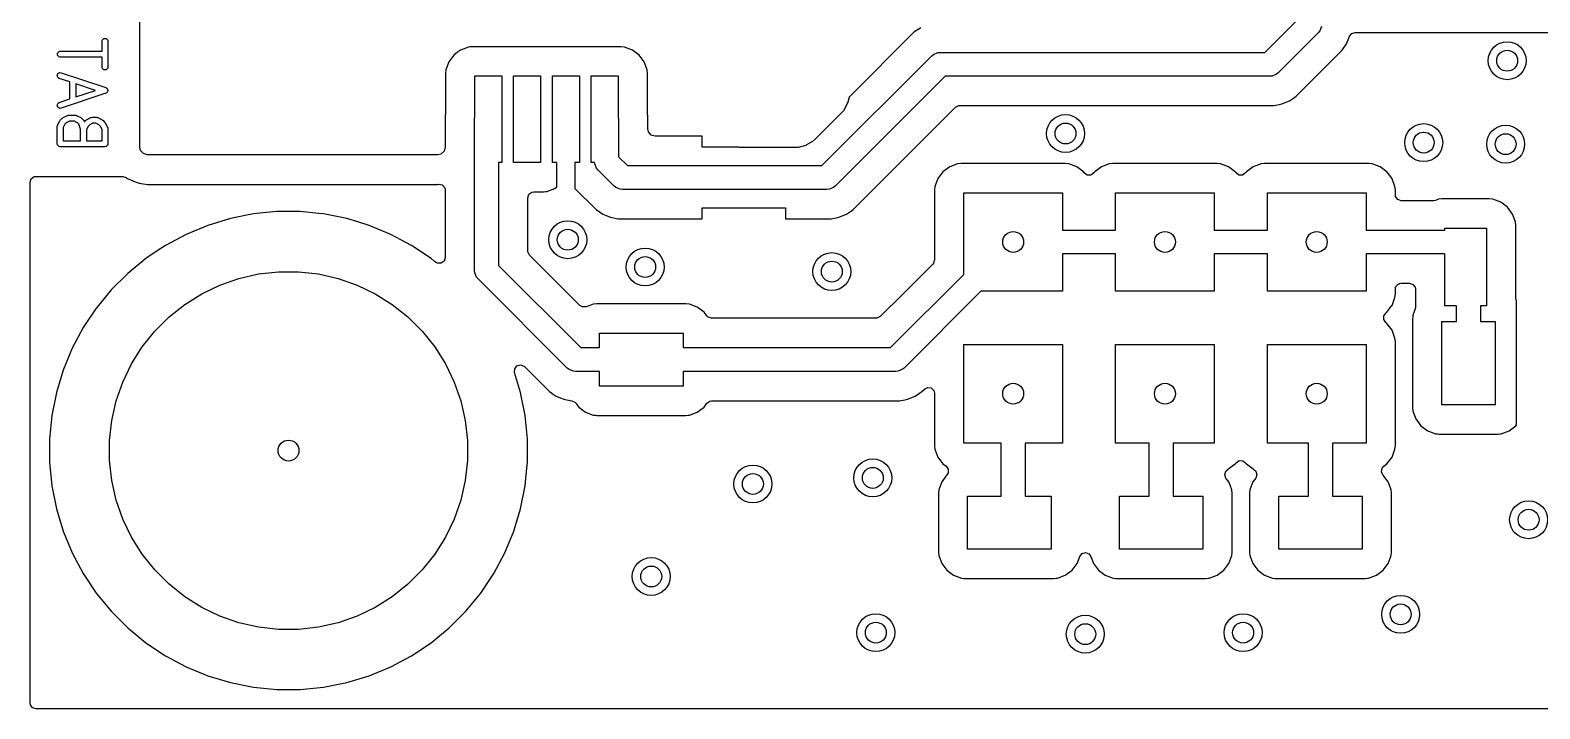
# Model space of a CAD drawing. Extents: x 0.03 to 1.57, y 0.03 to 1.57.
# Drawn here: x 0.03 to 1.025, y 0.03 to 0.477 of the extents above; entities that cross this region are included whole.
import ezdxf

# ---------------------------------------------------------------- set-up
doc = ezdxf.new("R2010")
doc.units = 0
doc.header["$MEASUREMENT"] = 0
doc.layers.add('BLACK', color=7, linetype='CONTINUOUS')

msp = doc.modelspace()

# ---------------------------------------------------------------- linework, layer by layer
at = {"layer": 'BLACK', "linetype": 'CONTINUOUS'}
for p, q in [((0.1021, 0.39996), (0.1021, 0.72463)), ((0.61654, 0.47872), (0.61209, 0.47575)), ((0.84337, 0.46251), (0.86513, 0.48426)), ((0.88072, 0.47946), (0.87955, 0.47663)), ((0.0771, 0.46974), (0.07725, 0.4705)), ((0.0771, 0.46328), (0.0771, 0.46974)), ((0.07725, 0.4705), (0.07832, 0.47156)), ((0.07832, 0.47156), (0.07983, 0.47156)), ((0.07983, 0.47156), (0.08089, 0.4705)), ((0.08089, 0.4705), (0.08104, 0.46974)), ((0.08104, 0.46974), (0.08104, 0.45287)), ((0.61209, 0.47575), (0.56941, 0.43307)), ((0.87857, 0.47543), (0.8522, 0.44906)), ((0.87955, 0.47663), (0.87857, 0.47543)), ((0.89468, 0.46452), (0.89709, 0.46812)), ((0.89709, 0.46812), (0.89868, 0.47196)), ((0.89868, 0.47196), (0.89914, 0.47307)), ((0.89914, 0.47307), (0.89915, 0.47309)), ((0.89914, 0.47307), (0.89914, 0.47307)), ((0.89915, 0.47309), (0.90071, 0.47492)), ((0.90071, 0.47492), (0.90275, 0.47549)), ((0.90275, 0.47549), (1.04264, 0.47549)), ((0.04773, 0.46206), (0.04879, 0.46313)), ((0.04773, 0.46055), (0.04773, 0.46206)), ((0.04879, 0.45949), (0.04773, 0.46055)), ((0.04879, 0.46313), (0.04954, 0.46328)), ((0.04954, 0.45934), (0.04879, 0.45949)), ((0.04954, 0.46328), (0.0771, 0.46328)), ((0.0771, 0.45934), (0.04954, 0.45934)), ((0.0771, 0.45287), (0.0771, 0.45934)), ((0.30896, 0.46072), (0.30563, 0.45628)), ((0.31141, 0.46256), (0.30896, 0.46072)), ((0.31341, 0.46405), (0.31141, 0.46256)), ((0.31861, 0.46599), (0.31341, 0.46405)), ((0.31957, 0.4661), (0.31861, 0.46599)), ((0.31861, 0.46599), (0.31861, 0.46599)), ((0.31861, 0.46599), (0.31861, 0.46599)), ((0.32091, 0.46624), (0.31957, 0.4661)), ((0.34232, 0.46624), (0.32091, 0.46624)), ((0.34388, 0.46607), (0.34232, 0.46624)), ((0.34494, 0.46607), (0.34388, 0.46607)), ((0.3465, 0.46624), (0.34494, 0.46607)), ((0.36791, 0.46624), (0.3465, 0.46624)), ((0.3465, 0.46624), (0.3465, 0.46624)), ((0.3465, 0.46624), (0.3465, 0.46624)), ((0.3465, 0.46624), (0.3465, 0.46624)), ((0.36947, 0.46607), (0.36791, 0.46624)), ((0.37053, 0.46607), (0.36947, 0.46607)), ((0.37209, 0.46624), (0.37053, 0.46607)), ((0.3935, 0.46624), (0.37209, 0.46624)), ((0.37209, 0.46624), (0.37209, 0.46624)), ((0.37209, 0.46624), (0.37209, 0.46624)), ((0.37209, 0.46624), (0.37209, 0.46624)), ((0.39506, 0.46607), (0.3935, 0.46624)), ((0.39612, 0.46607), (0.39506, 0.46607)), ((0.39768, 0.46624), (0.39612, 0.46607)), ((0.41909, 0.46624), (0.39768, 0.46624)), ((0.39768, 0.46624), (0.39768, 0.46624)), ((0.39768, 0.46624), (0.39768, 0.46624)), ((0.39768, 0.46624), (0.39768, 0.46624)), ((0.42139, 0.46599), (0.41909, 0.46624)), ((0.42659, 0.46405), (0.42139, 0.46599)), ((0.43104, 0.46072), (0.42659, 0.46405)), ((0.43437, 0.45628), (0.43104, 0.46072)), ((0.55152, 0.38787), (0.62385, 0.4602)), ((0.62385, 0.4602), (0.62504, 0.46118)), ((0.62504, 0.46118), (0.62788, 0.46235)), ((0.62788, 0.46235), (0.62942, 0.46251)), ((0.62942, 0.46251), (0.84337, 0.46251)), ((0.86396, 0.43352), (0.89412, 0.46367)), ((0.89412, 0.46367), (0.89468, 0.46452)), ((0.04758, 0.44711), (0.04806, 0.44854)), ((0.04806, 0.44854), (0.04941, 0.44921)), ((0.04941, 0.44921), (0.05017, 0.44911)), ((0.05017, 0.44911), (0.07969, 0.43927)), ((0.07725, 0.45212), (0.0771, 0.45287)), ((0.07832, 0.45105), (0.07725, 0.45212)), ((0.07983, 0.45105), (0.07832, 0.45105)), ((0.08089, 0.45212), (0.07983, 0.45105)), ((0.08104, 0.45287), (0.08089, 0.45212)), ((0.30369, 0.45108), (0.30344, 0.44878)), ((0.30344, 0.44878), (0.30344, 0.42234)), ((0.30563, 0.45628), (0.30369, 0.45108)), ((0.43631, 0.45108), (0.43437, 0.45628)), ((0.43656, 0.44878), (0.43631, 0.45108)), ((0.43656, 0.42234), (0.43656, 0.44878)), ((0.43656, 0.44878), (0.43656, 0.44878)), ((0.85101, 0.44808), (0.84817, 0.44691)), ((0.8522, 0.44906), (0.85101, 0.44808)), ((0.04825, 0.44576), (0.04758, 0.44711)), ((0.04892, 0.44538), (0.04825, 0.44576)), ((0.05601, 0.44302), (0.04892, 0.44538)), ((0.05601, 0.43179), (0.05601, 0.44302)), ((0.07285, 0.4374), (0.05995, 0.4417)), ((0.05995, 0.4417), (0.05995, 0.43311)), ((0.07969, 0.43927), (0.08036, 0.43889)), ((0.08036, 0.43889), (0.08043, 0.43876)), ((0.08043, 0.43876), (0.08056, 0.43869)), ((0.08056, 0.43869), (0.08076, 0.4381)), ((0.08076, 0.4381), (0.08104, 0.43754)), ((0.32276, 0.41994), (0.32276, 0.44693)), ((0.32276, 0.44693), (0.34047, 0.44693)), ((0.34047, 0.44693), (0.34047, 0.38984)), ((0.34835, 0.38984), (0.34835, 0.44693)), ((0.34835, 0.44693), (0.36606, 0.44693)), ((0.36606, 0.44693), (0.36606, 0.38984)), ((0.37394, 0.38984), (0.37394, 0.44693)), ((0.37394, 0.44693), (0.39165, 0.44693)), ((0.39165, 0.44693), (0.39165, 0.38984)), ((0.39953, 0.38984), (0.39953, 0.44693)), ((0.39953, 0.44693), (0.41724, 0.44693)), ((0.41724, 0.44693), (0.41724, 0.41994)), ((0.63268, 0.44676), (0.56035, 0.37443)), ((0.84663, 0.44676), (0.63268, 0.44676)), ((0.84817, 0.44691), (0.84663, 0.44676)), ((0.04758, 0.4277), (0.04825, 0.42905)), ((0.04825, 0.42905), (0.04892, 0.42943)), ((0.04892, 0.42943), (0.05601, 0.43179)), ((0.07969, 0.43554), (0.05017, 0.42569)), ((0.05995, 0.43311), (0.07285, 0.4374)), ((0.08036, 0.43592), (0.07969, 0.43554)), ((0.08043, 0.43605), (0.08036, 0.43592)), ((0.08056, 0.43612), (0.08043, 0.43605)), ((0.08076, 0.43671), (0.08056, 0.43612)), ((0.08104, 0.43727), (0.08076, 0.43671)), ((0.08104, 0.43754), (0.08099, 0.4374)), ((0.08099, 0.4374), (0.08104, 0.43727)), ((0.56819, 0.4285), (0.56562, 0.42405)), ((0.56853, 0.42978), (0.56819, 0.4285)), ((0.56941, 0.43307), (0.56853, 0.42978)), ((0.84931, 0.42745), (0.85281, 0.42814)), ((0.85281, 0.42814), (0.85456, 0.42849)), ((0.85456, 0.42849), (0.85951, 0.43054)), ((0.85456, 0.42849), (0.85456, 0.42849)), ((0.85951, 0.43054), (0.86219, 0.43233)), ((0.85951, 0.43054), (0.85951, 0.43054)), ((0.86219, 0.43233), (0.86396, 0.43352)), ((0.04806, 0.42627), (0.04758, 0.4277)), ((0.04941, 0.4256), (0.04806, 0.42627)), ((0.05017, 0.42569), (0.04941, 0.4256)), ((0.04956, 0.41771), (0.05096, 0.41911)), ((0.05096, 0.41911), (0.05123, 0.41929)), ((0.05123, 0.41929), (0.05148, 0.41948)), ((0.05148, 0.41948), (0.05429, 0.42089)), ((0.05429, 0.42089), (0.05438, 0.42091)), ((0.05438, 0.42091), (0.05442, 0.42094)), ((0.05442, 0.42094), (0.05473, 0.42101)), ((0.05473, 0.42101), (0.05503, 0.42109)), ((0.05503, 0.42109), (0.05507, 0.42108)), ((0.05507, 0.42108), (0.05517, 0.42109)), ((0.05517, 0.42109), (0.05939, 0.42109)), ((0.05939, 0.42109), (0.05948, 0.42108)), ((0.05948, 0.42108), (0.05953, 0.42109)), ((0.05953, 0.42109), (0.05983, 0.42101)), ((0.05983, 0.42101), (0.06014, 0.42094)), ((0.06014, 0.42094), (0.06017, 0.42091)), ((0.06017, 0.42091), (0.06027, 0.42089)), ((0.06027, 0.42089), (0.06308, 0.41948)), ((0.06308, 0.41948), (0.06333, 0.41929)), ((0.06333, 0.41929), (0.06359, 0.41911)), ((0.06359, 0.41911), (0.065, 0.41771)), ((0.06643, 0.41771), (0.06669, 0.41788)), ((0.06669, 0.41788), (0.06694, 0.41807)), ((0.06694, 0.41807), (0.06976, 0.41948)), ((0.06976, 0.41948), (0.06985, 0.41951)), ((0.06985, 0.41951), (0.06988, 0.41954)), ((0.06988, 0.41954), (0.07019, 0.4196)), ((0.07019, 0.4196), (0.0705, 0.41968)), ((0.0705, 0.41968), (0.07054, 0.41967)), ((0.07054, 0.41967), (0.07064, 0.41969)), ((0.07064, 0.41969), (0.07345, 0.41969)), ((0.07345, 0.41969), (0.07354, 0.41967)), ((0.07354, 0.41967), (0.07359, 0.41968)), ((0.07359, 0.41968), (0.07389, 0.4196)), ((0.07389, 0.4196), (0.0742, 0.41954)), ((0.0742, 0.41954), (0.07423, 0.41951)), ((0.07423, 0.41951), (0.07433, 0.41948)), ((0.07433, 0.41948), (0.07714, 0.41807)), ((0.07714, 0.41807), (0.07739, 0.41788)), ((0.07739, 0.41788), (0.07765, 0.41771)), ((0.30335, 0.42138), (0.30329, 0.42106)), ((0.30329, 0.42106), (0.30329, 0.42106)), ((0.30329, 0.42106), (0.30329, 0.39996)), ((0.30344, 0.42234), (0.30335, 0.42138)), ((0.3226, 0.41839), (0.32275, 0.41992)), ((0.3226, 0.37554), (0.3226, 0.41839)), ((0.32275, 0.41992), (0.32276, 0.41994)), ((0.41724, 0.41994), (0.41725, 0.41992)), ((0.41725, 0.41992), (0.4174, 0.41839)), ((0.4174, 0.41839), (0.4174, 0.39373)), ((0.43665, 0.42138), (0.43656, 0.42234)), ((0.43671, 0.42106), (0.43665, 0.42138)), ((0.43671, 0.41215), (0.43671, 0.42106)), ((0.43671, 0.42106), (0.43671, 0.42106)), ((0.43671, 0.42106), (0.43671, 0.42106)), ((0.56392, 0.42211), (0.54726, 0.40545)), ((0.56562, 0.42405), (0.56392, 0.42211)), ((0.56562, 0.42405), (0.56562, 0.42405)), ((0.57212, 0.35888), (0.63954, 0.4263)), ((0.63954, 0.4263), (0.64168, 0.4274)), ((0.64168, 0.4274), (0.64229, 0.42745)), ((0.64229, 0.42745), (0.84931, 0.42745)), ((0.04758, 0.41364), (0.04766, 0.41395)), ((0.0476, 0.4136), (0.04758, 0.41364)), ((0.04758, 0.4135), (0.0476, 0.4136)), ((0.04758, 0.40225), (0.04758, 0.4135)), ((0.04766, 0.41395), (0.04773, 0.41425)), ((0.04773, 0.41425), (0.04776, 0.41429)), ((0.04776, 0.41429), (0.04778, 0.41438)), ((0.04778, 0.41438), (0.04919, 0.41719)), ((0.04919, 0.41719), (0.04938, 0.41744)), ((0.04938, 0.41744), (0.04956, 0.41771)), ((0.05257, 0.41515), (0.05151, 0.41304)), ((0.05151, 0.41304), (0.05151, 0.40422)), ((0.05352, 0.4161), (0.05257, 0.41515)), ((0.05563, 0.41716), (0.05352, 0.4161)), ((0.05892, 0.41716), (0.05563, 0.41716)), ((0.06103, 0.4161), (0.05892, 0.41716)), ((0.06188, 0.41525), (0.06103, 0.4161)), ((0.06304, 0.41178), (0.06188, 0.41525)), ((0.06304, 0.40422), (0.06304, 0.41178)), ((0.065, 0.41771), (0.06505, 0.41762)), ((0.06505, 0.41762), (0.06509, 0.4176)), ((0.06509, 0.4176), (0.06525, 0.41733)), ((0.06525, 0.41733), (0.06542, 0.41707)), ((0.06542, 0.41707), (0.06542, 0.41702)), ((0.06542, 0.41702), (0.06547, 0.41694)), ((0.06547, 0.41694), (0.06552, 0.41679)), ((0.06552, 0.41679), (0.06643, 0.41771)), ((0.06804, 0.41374), (0.06698, 0.41163)), ((0.06698, 0.41163), (0.06698, 0.40422)), ((0.06899, 0.4147), (0.06804, 0.41374)), ((0.0711, 0.41575), (0.06899, 0.4147)), ((0.07298, 0.41575), (0.0711, 0.41575)), ((0.07509, 0.4147), (0.07298, 0.41575)), ((0.07605, 0.41374), (0.07509, 0.4147)), ((0.0771, 0.41163), (0.07605, 0.41374)), ((0.0771, 0.40422), (0.0771, 0.41163)), ((0.07765, 0.41771), (0.07906, 0.4163)), ((0.07906, 0.4163), (0.07923, 0.41604)), ((0.07923, 0.41604), (0.07943, 0.41579)), ((0.07943, 0.41579), (0.08083, 0.41298)), ((0.08083, 0.41298), (0.08086, 0.41288)), ((0.08086, 0.41288), (0.08089, 0.41285)), ((0.08089, 0.41285), (0.08095, 0.41254)), ((0.08095, 0.41254), (0.08104, 0.41224)), ((0.08104, 0.41224), (0.08102, 0.41219)), ((0.08102, 0.41219), (0.08104, 0.4121)), ((0.08104, 0.4121), (0.08104, 0.40225)), ((0.43716, 0.41008), (0.43671, 0.41215)), ((0.43899, 0.40797), (0.43716, 0.41008)), ((0.44167, 0.40719), (0.43899, 0.40797)), ((0.04773, 0.4015), (0.04758, 0.40225)), ((0.04879, 0.40043), (0.04773, 0.4015)), ((0.04954, 0.40028), (0.04879, 0.40043)), ((0.07907, 0.40028), (0.04954, 0.40028)), ((0.05151, 0.40422), (0.06304, 0.40422)), ((0.06698, 0.40422), (0.0771, 0.40422)), ((0.07983, 0.40043), (0.07907, 0.40028)), ((0.08089, 0.4015), (0.07983, 0.40043)), ((0.08104, 0.40225), (0.08089, 0.4015)), ((0.10255, 0.3979), (0.1021, 0.39996)), ((0.10438, 0.39579), (0.10255, 0.3979)), ((0.30329, 0.39996), (0.3025, 0.39728)), ((0.4725, 0.40719), (0.44167, 0.40719)), ((0.4725, 0.4), (0.4725, 0.40719)), ((0.49689, 0.4), (0.4725, 0.4)), ((0.49743, 0.39985), (0.49689, 0.4)), ((0.5, 0.39969), (0.49743, 0.39985)), ((0.53334, 0.39969), (0.5, 0.39969)), ((0.53591, 0.39985), (0.53334, 0.39969)), ((0.54087, 0.40118), (0.53591, 0.39985)), ((0.53591, 0.39985), (0.53591, 0.39985)), ((0.54136, 0.40146), (0.54087, 0.40118)), ((0.54532, 0.40375), (0.54136, 0.40146)), ((0.54726, 0.40545), (0.54532, 0.40375)), ((0.54532, 0.40375), (0.54532, 0.40375)), ((0.10706, 0.395), (0.10438, 0.39579)), ((0.29833, 0.395), (0.10706, 0.395)), ((0.30039, 0.39545), (0.29833, 0.395)), ((0.3025, 0.39728), (0.30039, 0.39545)), ((0.34047, 0.38984), (0.33835, 0.38984)), ((0.33835, 0.38984), (0.33835, 0.37554)), ((0.36606, 0.38984), (0.34835, 0.38984)), ((0.37689, 0.38984), (0.37394, 0.38984)), ((0.37689, 0.37382), (0.37689, 0.38984)), ((0.39165, 0.38984), (0.3887, 0.38984)), ((0.3887, 0.38984), (0.3887, 0.37285)), ((0.40172, 0.38984), (0.39953, 0.38984)), ((0.4018, 0.38894), (0.40172, 0.38984)), ((0.40298, 0.3861), (0.4018, 0.38894)), ((0.4174, 0.39373), (0.42326, 0.38787)), ((0.64085, 0.38906), (0.63565, 0.38712)), ((0.64315, 0.38931), (0.64085, 0.38906)), ((0.64085, 0.38906), (0.64085, 0.38906)), ((0.64085, 0.38906), (0.64085, 0.38906)), ((0.71185, 0.38931), (0.64315, 0.38931)), ((0.71415, 0.38906), (0.71185, 0.38931)), ((0.71935, 0.38712), (0.71415, 0.38906)), ((0.71415, 0.38906), (0.71415, 0.38906)), ((0.74085, 0.38906), (0.73565, 0.38712)), ((0.74315, 0.38931), (0.74085, 0.38906)), ((0.74085, 0.38906), (0.74085, 0.38906)), ((0.74085, 0.38906), (0.74085, 0.38906)), ((0.81185, 0.38931), (0.74315, 0.38931)), ((0.81415, 0.38906), (0.81185, 0.38931)), ((0.81935, 0.38712), (0.81415, 0.38906)), ((0.81415, 0.38906), (0.81415, 0.38906)), ((0.84085, 0.38906), (0.83565, 0.38712)), ((0.84315, 0.38931), (0.84085, 0.38906)), ((0.84085, 0.38906), (0.84085, 0.38906)), ((0.84085, 0.38906), (0.84085, 0.38906)), ((0.91185, 0.38931), (0.84315, 0.38931)), ((0.91415, 0.38906), (0.91185, 0.38931)), ((0.91935, 0.38712), (0.91415, 0.38906)), ((0.91415, 0.38906), (0.91415, 0.38906)), ((0.02978, 0.37688), (0.03053, 0.37917)), ((0.03053, 0.37917), (0.03248, 0.38059)), ((0.03248, 0.38059), (0.03368, 0.38078)), ((0.03368, 0.38078), (0.09076, 0.38078)), ((0.09076, 0.38078), (0.09305, 0.38003)), ((0.09305, 0.38003), (0.09332, 0.37982)), ((0.09332, 0.37982), (0.09383, 0.37938)), ((0.09383, 0.37938), (0.09888, 0.37707)), ((0.40396, 0.3849), (0.40298, 0.3861)), ((0.41443, 0.37443), (0.40396, 0.3849)), ((0.42326, 0.38787), (0.46873, 0.38787)), ((0.46873, 0.38787), (0.55152, 0.38787)), ((0.62788, 0.37935), (0.62594, 0.37415)), ((0.6312, 0.3838), (0.62788, 0.37935)), ((0.63565, 0.38712), (0.6312, 0.3838)), ((0.6312, 0.3838), (0.6312, 0.3838)), ((0.63565, 0.38712), (0.63565, 0.38712)), ((0.7238, 0.3838), (0.71935, 0.38712)), ((0.71935, 0.38712), (0.71935, 0.38712)), ((0.71935, 0.38712), (0.71935, 0.38712)), ((0.72438, 0.38301), (0.7238, 0.3838)), ((0.7238, 0.3838), (0.7238, 0.3838)), ((0.72624, 0.38166), (0.72438, 0.38301)), ((0.72865, 0.38163), (0.72624, 0.38166)), ((0.73062, 0.38301), (0.72865, 0.38163)), ((0.7312, 0.3838), (0.73062, 0.38301)), ((0.73565, 0.38712), (0.7312, 0.3838)), ((0.7312, 0.3838), (0.7312, 0.3838)), ((0.7312, 0.3838), (0.7312, 0.3838)), ((0.73565, 0.38712), (0.73565, 0.38712)), ((0.8238, 0.3838), (0.81935, 0.38712)), ((0.81935, 0.38712), (0.81935, 0.38712)), ((0.81935, 0.38712), (0.81935, 0.38712)), ((0.82438, 0.38301), (0.8238, 0.3838)), ((0.8238, 0.3838), (0.8238, 0.3838)), ((0.82624, 0.38166), (0.82438, 0.38301)), ((0.82865, 0.38163), (0.82624, 0.38166)), ((0.83062, 0.38301), (0.82865, 0.38163)), ((0.8312, 0.3838), (0.83062, 0.38301)), ((0.83565, 0.38712), (0.8312, 0.3838)), ((0.8312, 0.3838), (0.8312, 0.3838)), ((0.8312, 0.3838), (0.8312, 0.3838)), ((0.83565, 0.38712), (0.83565, 0.38712)), ((0.9238, 0.3838), (0.91935, 0.38712)), ((0.91935, 0.38712), (0.91935, 0.38712)), ((0.91935, 0.38712), (0.91935, 0.38712)), ((0.92712, 0.37935), (0.9238, 0.3838)), ((0.92719, 0.37917), (0.92712, 0.37935)), ((0.92906, 0.37415), (0.92719, 0.37917)), ((0.02978, 0.03368), (0.02978, 0.37688)), ((0.09888, 0.37707), (0.10157, 0.37628)), ((0.10157, 0.37628), (0.10157, 0.37628)), ((0.10157, 0.37628), (0.10706, 0.37549)), ((0.10706, 0.37549), (0.10706, 0.37549)), ((0.10706, 0.37549), (0.29833, 0.37549)), ((0.29833, 0.37549), (0.29897, 0.37556)), ((0.29897, 0.37556), (0.30133, 0.37507)), ((0.30133, 0.37507), (0.30295, 0.37328)), ((0.30295, 0.37328), (0.30329, 0.37169)), ((0.30329, 0.37169), (0.30329, 0.32722)), ((0.3226, 0.31878), (0.3226, 0.37554)), ((0.33835, 0.37554), (0.33835, 0.32204)), ((0.35766, 0.36663), (0.3584, 0.36892)), ((0.3584, 0.36892), (0.36035, 0.37034)), ((0.36035, 0.37034), (0.36156, 0.37053)), ((0.36156, 0.37053), (0.36791, 0.37053)), ((0.36791, 0.37053), (0.36944, 0.3707)), ((0.36791, 0.37053), (0.36791, 0.37053)), ((0.36791, 0.37053), (0.36791, 0.37053)), ((0.36944, 0.3707), (0.37021, 0.37078)), ((0.37021, 0.37078), (0.37541, 0.37272)), ((0.37021, 0.37078), (0.37021, 0.37078)), ((0.37541, 0.37272), (0.37689, 0.37382)), ((0.3887, 0.37285), (0.40267, 0.35888)), ((0.41563, 0.37345), (0.41443, 0.37443)), ((0.41846, 0.37228), (0.41563, 0.37345)), ((0.42, 0.37213), (0.41846, 0.37228)), ((0.46873, 0.37213), (0.42, 0.37213)), ((0.55479, 0.37213), (0.46873, 0.37213)), ((0.55632, 0.37228), (0.55479, 0.37213)), ((0.55916, 0.37345), (0.55632, 0.37228)), ((0.56035, 0.37443), (0.55916, 0.37345)), ((0.62594, 0.37415), (0.62569, 0.37185)), ((0.62569, 0.37185), (0.62569, 0.32575)), ((0.62594, 0.37415), (0.62594, 0.37415)), ((0.645, 0.31614), (0.645, 0.37)), ((0.645, 0.37), (0.71, 0.37)), ((0.71, 0.37), (0.71, 0.34537)), ((0.745, 0.34537), (0.745, 0.37)), ((0.745, 0.37), (0.81, 0.37)), ((0.81, 0.37), (0.81, 0.34537)), ((0.845, 0.34537), (0.845, 0.37)), ((0.845, 0.37), (0.91, 0.37)), ((0.91, 0.37), (0.91, 0.34537)), ((0.92931, 0.37185), (0.92906, 0.37415)), ((0.92906, 0.37415), (0.92906, 0.37415)), ((0.92931, 0.36858), (0.92931, 0.37185)), ((0.92931, 0.37185), (0.92931, 0.37185)), ((0.9295, 0.36738), (0.92931, 0.36858)), ((0.35766, 0.33165), (0.35766, 0.36663)), ((0.40267, 0.35888), (0.40267, 0.35888)), ((0.40267, 0.35888), (0.40565, 0.3569)), ((0.4725, 0.35281), (0.4725, 0.36)), ((0.4725, 0.36), (0.5275, 0.36)), ((0.5275, 0.36), (0.5275, 0.35281)), ((0.57034, 0.3577), (0.57212, 0.35888)), ((0.93092, 0.36543), (0.9295, 0.36738)), ((0.93321, 0.36469), (0.93092, 0.36543)), ((0.95437, 0.36469), (0.93321, 0.36469)), ((0.95573, 0.36493), (0.95437, 0.36469)), ((0.95767, 0.36565), (0.95573, 0.36493)), ((0.95997, 0.3659), (0.95767, 0.36565)), ((0.95767, 0.36565), (0.95767, 0.36565)), ((0.95767, 0.36565), (0.95767, 0.36565)), ((0.99123, 0.3659), (0.95997, 0.3659)), ((0.99352, 0.36565), (0.99123, 0.3659)), ((0.99353, 0.36565), (0.99352, 0.36565)), ((0.99873, 0.36371), (0.99353, 0.36565)), ((1.00317, 0.36039), (0.99873, 0.36371)), ((0.99873, 0.36371), (0.99873, 0.36371)), ((0.99873, 0.36371), (0.99873, 0.36371)), ((1.0065, 0.35594), (1.00317, 0.36039)), ((0.14688, 0.34847), (0.13258, 0.34255)), ((0.16168, 0.35296), (0.14688, 0.34847)), ((0.14688, 0.34847), (0.14688, 0.34847)), ((0.14688, 0.34847), (0.14688, 0.34847)), ((0.17686, 0.35598), (0.16168, 0.35296)), ((0.16168, 0.35296), (0.16168, 0.35296)), ((0.18106, 0.3564), (0.17686, 0.35598)), ((0.19226, 0.3575), (0.18106, 0.3564)), ((0.20774, 0.3575), (0.19226, 0.3575)), ((0.19226, 0.3575), (0.19226, 0.3575)), ((0.22006, 0.35629), (0.20774, 0.3575)), ((0.20774, 0.3575), (0.20774, 0.3575)), ((0.22314, 0.35598), (0.22006, 0.35629)), ((0.23832, 0.35296), (0.22314, 0.35598)), ((0.24565, 0.35074), (0.23832, 0.35296)), ((0.25312, 0.34847), (0.24565, 0.35074)), ((0.26742, 0.34255), (0.25312, 0.34847)), ((0.25312, 0.34847), (0.25312, 0.34847)), ((0.25312, 0.34847), (0.25312, 0.34847)), ((0.40565, 0.3569), (0.40712, 0.35591)), ((0.40712, 0.35591), (0.40712, 0.35591)), ((0.40712, 0.35591), (0.40922, 0.35504)), ((0.40922, 0.35504), (0.41207, 0.35386)), ((0.41207, 0.35386), (0.41207, 0.35386)), ((0.41207, 0.35386), (0.41294, 0.35369)), ((0.41294, 0.35369), (0.41732, 0.35281)), ((0.41732, 0.35281), (0.41732, 0.35281)), ((0.41732, 0.35281), (0.4725, 0.35281)), ((0.5275, 0.35281), (0.55746, 0.35281)), ((0.55746, 0.35281), (0.56096, 0.35351)), ((0.56096, 0.35351), (0.56272, 0.35386)), ((0.56272, 0.35386), (0.56766, 0.35591)), ((0.56272, 0.35386), (0.56272, 0.35386)), ((0.56766, 0.35591), (0.57034, 0.3577)), ((0.56766, 0.35591), (0.56766, 0.35591)), ((1.00651, 0.35591), (1.0065, 0.35594)), ((1.00844, 0.35074), (1.00651, 0.35591)), ((1.00869, 0.34844), (1.00844, 0.35074)), ((1.00844, 0.35074), (1.00844, 0.35074)), ((1.00869, 0.30042), (1.00869, 0.34844)), ((1.00869, 0.34844), (1.00869, 0.34844)), ((0.13258, 0.34255), (0.11893, 0.33526)), ((0.13258, 0.34255), (0.13258, 0.34255)), ((0.13258, 0.34255), (0.13258, 0.34255)), ((0.27409, 0.33899), (0.26742, 0.34255)), ((0.28107, 0.33526), (0.27409, 0.33899)), ((0.71, 0.34537), (0.745, 0.34537)), ((0.81, 0.34537), (0.845, 0.34537)), ((0.91, 0.34537), (0.96182, 0.34537)), ((0.96182, 0.34537), (0.96182, 0.34659)), ((0.96182, 0.34659), (0.98938, 0.34659)), ((0.98938, 0.34659), (0.98938, 0.29541)), ((0.11354, 0.33165), (0.10606, 0.32666)), ((0.11893, 0.33526), (0.11354, 0.33165)), ((0.29394, 0.32666), (0.28107, 0.33526)), ((0.28107, 0.33526), (0.28107, 0.33526)), ((0.28107, 0.33526), (0.28107, 0.33526)), ((0.35771, 0.33104), (0.35766, 0.33165)), ((0.3588, 0.3289), (0.35771, 0.33104)), ((0.392, 0.29569), (0.3588, 0.3289)), ((0.745, 0.32963), (0.71, 0.32963)), ((0.71, 0.32963), (0.71, 0.305)), ((0.745, 0.305), (0.745, 0.32963)), ((0.845, 0.32963), (0.81, 0.32963)), ((0.81, 0.32963), (0.81, 0.305)), ((0.845, 0.305), (0.845, 0.32963)), ((0.96174, 0.32963), (0.91, 0.32963)), ((0.91, 0.32963), (0.91, 0.305)), ((0.96182, 0.32955), (0.96174, 0.32963)), ((0.96182, 0.29541), (0.96182, 0.32955)), ((0.10606, 0.32666), (0.0941, 0.31684)), ((0.29604, 0.32493), (0.29394, 0.32666)), ((0.29692, 0.32421), (0.29604, 0.32493)), ((0.29819, 0.32352), (0.29692, 0.32421)), ((0.30059, 0.32352), (0.29819, 0.32352)), ((0.30254, 0.32493), (0.30059, 0.32352)), ((0.30329, 0.32722), (0.30254, 0.32493)), ((0.32275, 0.31724), (0.3226, 0.31878)), ((0.33835, 0.32204), (0.39251, 0.26787)), ((0.62455, 0.32299), (0.60471, 0.30315)), ((0.62494, 0.32346), (0.62455, 0.32299)), ((0.62569, 0.32575), (0.62494, 0.32346)), ((0.0941, 0.31684), (0.08316, 0.3059)), ((0.14287, 0.30337), (0.1548, 0.30912)), ((0.1548, 0.30912), (0.1673, 0.31349)), ((0.1673, 0.31349), (0.18022, 0.31644)), ((0.18022, 0.31644), (0.19338, 0.31792)), ((0.19338, 0.31792), (0.20662, 0.31792)), ((0.20662, 0.31792), (0.21978, 0.31644)), ((0.21978, 0.31644), (0.2327, 0.31349)), ((0.2327, 0.31349), (0.2452, 0.30912)), ((0.2452, 0.30912), (0.25713, 0.30337)), ((0.32393, 0.3144), (0.32275, 0.31724)), ((0.3249, 0.31321), (0.32393, 0.3144)), ((0.38368, 0.25443), (0.3249, 0.31321)), ((0.59674, 0.26787), (0.645, 0.31614)), ((0.92986, 0.30812), (0.93006, 0.30871)), ((0.93006, 0.30871), (0.93055, 0.30907)), ((0.93055, 0.30907), (0.93092, 0.30957)), ((0.93092, 0.30957), (0.9315, 0.30976)), ((0.9315, 0.30976), (0.932, 0.31012)), ((0.932, 0.31012), (0.93321, 0.31031)), ((0.93321, 0.31031), (0.93861, 0.31031)), ((0.93861, 0.31031), (0.9409, 0.30957)), ((0.9409, 0.30957), (0.94232, 0.30762)), ((0.08316, 0.3059), (0.07471, 0.29561)), ((0.13165, 0.29633), (0.14287, 0.30337)), ((0.25713, 0.30337), (0.26835, 0.29633)), ((0.60471, 0.30315), (0.58988, 0.28833)), ((0.65614, 0.305), (0.60557, 0.25443)), ((0.71, 0.305), (0.65614, 0.305)), ((0.81, 0.305), (0.745, 0.305)), ((0.91, 0.305), (0.845, 0.305)), ((0.92712, 0.29565), (0.92906, 0.30085)), ((0.92906, 0.30085), (0.92931, 0.30315)), ((0.92906, 0.30085), (0.92906, 0.30085)), ((0.92906, 0.30085), (0.92906, 0.30085)), ((0.92931, 0.30642), (0.9295, 0.307)), ((0.92931, 0.30315), (0.92931, 0.30642)), ((0.9295, 0.30762), (0.92986, 0.30812)), ((0.9295, 0.307), (0.9295, 0.30762)), ((0.94232, 0.30762), (0.94251, 0.30642)), ((0.94251, 0.30642), (0.94251, 0.29425)), ((1.00869, 0.30036), (1.00869, 0.30042)), ((1.00925, 0.29871), (1.00869, 0.30036)), ((1.00925, 0.217), (1.00925, 0.29871)), ((0.07334, 0.29394), (0.06474, 0.28107)), ((0.07471, 0.29561), (0.07334, 0.29394)), ((0.1213, 0.28807), (0.13165, 0.29633)), ((0.26835, 0.29633), (0.2787, 0.28807)), ((0.39371, 0.2947), (0.392, 0.29569)), ((0.39612, 0.2948), (0.39371, 0.2947)), ((0.39852, 0.29569), (0.39612, 0.2948)), ((0.40085, 0.29656), (0.39852, 0.29569)), ((0.40315, 0.29681), (0.40085, 0.29656)), ((0.40085, 0.29656), (0.40085, 0.29656)), ((0.40085, 0.29656), (0.40085, 0.29656)), ((0.46185, 0.29681), (0.40315, 0.29681)), ((0.46415, 0.29656), (0.46185, 0.29681)), ((0.46935, 0.29462), (0.46415, 0.29656)), ((0.46415, 0.29656), (0.46415, 0.29656)), ((0.4738, 0.2913), (0.46935, 0.29462)), ((0.46935, 0.29462), (0.46935, 0.29462)), ((0.46935, 0.29462), (0.46935, 0.29462)), ((0.47516, 0.28948), (0.4738, 0.2913)), ((0.4757, 0.28875), (0.47516, 0.28948)), ((0.47653, 0.28793), (0.4757, 0.28875)), ((0.92163, 0.28635), (0.92166, 0.28876)), ((0.92166, 0.28876), (0.92301, 0.29062)), ((0.92301, 0.29062), (0.9238, 0.2912)), ((0.9238, 0.2912), (0.92709, 0.29561)), ((0.9238, 0.2912), (0.9238, 0.2912)), ((0.9238, 0.2912), (0.9238, 0.2912)), ((0.92709, 0.29561), (0.92712, 0.29565)), ((0.94094, 0.28933), (0.94079, 0.28793)), ((0.94226, 0.29289), (0.94094, 0.28933)), ((0.94094, 0.28933), (0.94094, 0.28933)), ((0.94094, 0.28933), (0.94094, 0.28933)), ((0.94251, 0.29425), (0.94226, 0.29289)), ((0.96963, 0.29541), (0.96182, 0.29541)), ((0.96963, 0.28519), (0.96963, 0.29541)), ((0.98938, 0.29541), (0.98537, 0.29541)), ((0.98537, 0.29541), (0.98537, 0.28519)), ((0.06474, 0.28107), (0.05745, 0.26742)), ((0.10367, 0.26835), (0.11193, 0.2787)), ((0.11193, 0.2787), (0.1213, 0.28807)), ((0.2787, 0.28807), (0.28807, 0.2787)), ((0.28807, 0.2787), (0.29633, 0.26835)), ((0.47882, 0.28719), (0.47653, 0.28793)), ((0.58713, 0.28719), (0.47882, 0.28719)), ((0.58773, 0.28723), (0.58713, 0.28719)), ((0.58988, 0.28833), (0.58773, 0.28723)), ((0.92301, 0.28438), (0.92163, 0.28635)), ((0.9238, 0.2838), (0.92301, 0.28438)), ((0.92712, 0.27935), (0.9238, 0.2838)), ((0.92906, 0.27415), (0.92712, 0.27935)), ((0.94079, 0.28793), (0.94069, 0.28703)), ((0.94069, 0.28703), (0.94069, 0.22834)), ((0.96, 0.23019), (0.96, 0.28519)), ((0.96, 0.28519), (0.96963, 0.28519)), ((0.98537, 0.28519), (0.995, 0.28519)), ((0.995, 0.28519), (0.995, 0.23019)), ((0.405, 0.26787), (0.405, 0.2775)), ((0.405, 0.2775), (0.46, 0.2775)), ((0.46, 0.2775), (0.46, 0.26787)), ((0.645, 0.205), (0.645, 0.27)), ((0.645, 0.27), (0.71, 0.27)), ((0.71, 0.27), (0.71, 0.205)), ((0.745, 0.205), (0.745, 0.27)), ((0.745, 0.27), (0.81, 0.27)), ((0.81, 0.27), (0.81, 0.205)), ((0.845, 0.205), (0.845, 0.27)), ((0.845, 0.27), (0.91, 0.27)), ((0.91, 0.27), (0.91, 0.205)), ((0.92931, 0.27185), (0.92906, 0.27415)), ((0.92931, 0.20315), (0.92931, 0.27185)), ((0.05745, 0.26742), (0.05153, 0.25312)), ((0.05745, 0.26742), (0.05745, 0.26742)), ((0.09663, 0.25713), (0.10367, 0.26835)), ((0.29633, 0.26835), (0.30337, 0.25713)), ((0.39251, 0.26787), (0.405, 0.26787)), ((0.46, 0.26787), (0.59674, 0.26787)), ((0.05153, 0.25312), (0.04704, 0.23832)), ((0.09088, 0.2452), (0.09663, 0.25713)), ((0.30337, 0.25713), (0.30912, 0.2452)), ((0.34898, 0.25145), (0.34903, 0.25386)), ((0.35296, 0.23832), (0.34898, 0.25145)), ((0.34903, 0.25386), (0.35048, 0.25578)), ((0.35048, 0.25578), (0.35278, 0.25648)), ((0.35278, 0.25648), (0.35506, 0.25569)), ((0.35506, 0.25569), (0.35546, 0.25534)), ((0.35546, 0.25534), (0.37192, 0.23888)), ((0.38488, 0.25345), (0.38368, 0.25443)), ((0.38772, 0.25228), (0.38488, 0.25345)), ((0.38925, 0.25213), (0.38772, 0.25228)), ((0.405, 0.25213), (0.38925, 0.25213)), ((0.405, 0.2425), (0.405, 0.25213)), ((0.6, 0.25213), (0.46, 0.25213)), ((0.46, 0.25213), (0.46, 0.2425)), ((0.60154, 0.25228), (0.6, 0.25213)), ((0.60437, 0.25345), (0.60154, 0.25228)), ((0.60557, 0.25443), (0.60437, 0.25345)), ((0.08651, 0.2327), (0.09088, 0.2452)), ((0.30912, 0.2452), (0.31349, 0.2327)), ((0.37192, 0.23888), (0.37358, 0.23778)), ((0.46, 0.2425), (0.405, 0.2425)), ((0.61567, 0.23778), (0.61733, 0.23888)), ((0.61733, 0.23888), (0.61904, 0.24059)), ((0.61904, 0.24059), (0.62118, 0.24168)), ((0.62118, 0.24168), (0.62356, 0.24131)), ((0.62356, 0.24131), (0.62526, 0.2396)), ((0.62526, 0.2396), (0.62569, 0.23783)), ((0.04704, 0.23832), (0.04402, 0.22314)), ((0.08356, 0.21978), (0.08651, 0.2327)), ((0.31349, 0.2327), (0.31644, 0.21978)), ((0.35598, 0.22314), (0.35296, 0.23832)), ((0.37358, 0.23778), (0.37358, 0.23778)), ((0.37358, 0.23778), (0.37373, 0.23768)), ((0.37373, 0.23768), (0.37638, 0.23591)), ((0.37638, 0.23591), (0.379, 0.23482)), ((0.379, 0.23482), (0.37918, 0.23475)), ((0.37918, 0.23475), (0.37918, 0.23475)), ((0.37918, 0.23475), (0.38132, 0.23386)), ((0.38132, 0.23386), (0.38132, 0.23386)), ((0.38132, 0.23386), (0.38219, 0.23369)), ((0.38219, 0.23369), (0.38676, 0.23278)), ((0.38676, 0.23278), (0.38675, 0.23273)), ((0.38675, 0.23273), (0.38875, 0.23185)), ((0.38875, 0.23185), (0.38928, 0.23128)), ((0.38928, 0.23128), (0.3912, 0.2287)), ((0.4738, 0.2287), (0.4757, 0.23125)), ((0.4757, 0.23125), (0.47767, 0.23264)), ((0.47767, 0.23264), (0.47882, 0.23281)), ((0.47882, 0.23281), (0.60268, 0.23281)), ((0.60268, 0.23281), (0.60618, 0.23351)), ((0.60618, 0.23351), (0.60793, 0.23386)), ((0.60793, 0.23386), (0.61288, 0.23591)), ((0.60793, 0.23386), (0.60793, 0.23386)), ((0.61288, 0.23591), (0.61567, 0.23778)), ((0.61288, 0.23591), (0.61288, 0.23591)), ((0.62569, 0.23783), (0.62569, 0.20315)), ((0.995, 0.23019), (0.96, 0.23019)), ((0.04402, 0.22314), (0.0425, 0.20774)), ((0.08208, 0.20662), (0.08356, 0.21978)), ((0.31644, 0.21978), (0.31792, 0.20662)), ((0.3575, 0.20774), (0.35598, 0.22314)), ((0.35598, 0.22314), (0.35598, 0.22314)), ((0.3912, 0.2287), (0.3912, 0.2287)), ((0.3912, 0.2287), (0.39565, 0.22538)), ((0.39565, 0.22538), (0.40085, 0.22344)), ((0.40085, 0.22344), (0.40085, 0.22344)), ((0.40085, 0.22344), (0.40242, 0.22327)), ((0.40242, 0.22327), (0.40315, 0.22319)), ((0.40315, 0.22319), (0.40315, 0.22319)), ((0.40315, 0.22319), (0.40315, 0.22319)), ((0.40315, 0.22319), (0.46185, 0.22319)), ((0.46185, 0.22319), (0.46338, 0.22335)), ((0.46185, 0.22319), (0.46185, 0.22319)), ((0.46185, 0.22319), (0.46185, 0.22319)), ((0.46338, 0.22335), (0.46415, 0.22344)), ((0.46415, 0.22344), (0.46935, 0.22538)), ((0.46415, 0.22344), (0.46415, 0.22344)), ((0.46935, 0.22538), (0.4716, 0.22706)), ((0.4716, 0.22706), (0.4738, 0.2287)), ((0.94069, 0.22834), (0.94069, 0.22834)), ((0.94069, 0.22834), (0.94094, 0.22604)), ((0.94094, 0.22604), (0.94094, 0.22604)), ((0.94094, 0.22604), (0.94288, 0.22084)), ((0.94288, 0.22084), (0.9462, 0.21639)), ((0.9462, 0.21639), (0.9462, 0.21639)), ((0.9462, 0.21639), (0.95065, 0.21306)), ((0.95065, 0.21306), (0.95585, 0.21112)), ((0.95585, 0.21112), (0.95585, 0.21112)), ((0.95585, 0.21112), (0.95742, 0.21095)), ((0.95742, 0.21095), (0.95815, 0.21087)), ((0.95815, 0.21087), (0.95815, 0.21087)), ((0.95815, 0.21087), (0.95815, 0.21087)), ((0.95815, 0.21087), (0.99685, 0.21087)), ((0.99685, 0.21087), (0.99838, 0.21104)), ((0.99685, 0.21087), (0.99685, 0.21087)), ((0.99685, 0.21087), (0.99685, 0.21087)), ((0.99838, 0.21104), (0.99915, 0.21112)), ((0.99915, 0.21112), (1.00435, 0.21306)), ((0.99915, 0.21112), (0.99915, 0.21112)), ((1.00435, 0.21306), (1.0088, 0.21639)), ((1.0088, 0.21639), (1.00925, 0.217)), ((1.0088, 0.21639), (1.0088, 0.21639)), ((0.0425, 0.20774), (0.0425, 0.19226)), ((0.08208, 0.19338), (0.08208, 0.20662)), ((0.31792, 0.20662), (0.31792, 0.19338)), ((0.3575, 0.19226), (0.3575, 0.20774)), ((0.62569, 0.20315), (0.62569, 0.20315)), ((0.62569, 0.20315), (0.62594, 0.20085)), ((0.62594, 0.20085), (0.62594, 0.20085)), ((0.62594, 0.20085), (0.62788, 0.19565)), ((0.66963, 0.205), (0.645, 0.205)), ((0.66963, 0.17), (0.66963, 0.205)), ((0.71, 0.205), (0.68537, 0.205)), ((0.68537, 0.205), (0.68537, 0.17)), ((0.76713, 0.205), (0.745, 0.205)), ((0.76713, 0.17), (0.76713, 0.205)), ((0.81, 0.205), (0.78287, 0.205)), ((0.78287, 0.205), (0.78287, 0.17)), ((0.87213, 0.205), (0.845, 0.205)), ((0.87213, 0.17), (0.87213, 0.205)), ((0.91, 0.205), (0.88787, 0.205)), ((0.88787, 0.205), (0.88787, 0.17)), ((0.92712, 0.19565), (0.92906, 0.20085)), ((0.92906, 0.20085), (0.92931, 0.20315)), ((0.92906, 0.20085), (0.92906, 0.20085)), ((0.92906, 0.20085), (0.92906, 0.20085)), ((0.0425, 0.19226), (0.04402, 0.17686)), ((0.08356, 0.18022), (0.08208, 0.19338)), ((0.31792, 0.19338), (0.31644, 0.18022)), ((0.35669, 0.18405), (0.3575, 0.19226)), ((0.62788, 0.19565), (0.6312, 0.1912)), ((0.6312, 0.1912), (0.6312, 0.1912)), ((0.6312, 0.1912), (0.63327, 0.18966)), ((0.63327, 0.18966), (0.63466, 0.18769)), ((0.81992, 0.18831), (0.8238, 0.1912)), ((0.8238, 0.1912), (0.82438, 0.19199)), ((0.82438, 0.19199), (0.82635, 0.19337)), ((0.82635, 0.19337), (0.82876, 0.19334)), ((0.82876, 0.19334), (0.83062, 0.19199)), ((0.83062, 0.19199), (0.8312, 0.1912)), ((0.8312, 0.1912), (0.8312, 0.1912)), ((0.8312, 0.1912), (0.83565, 0.18788)), ((0.92059, 0.18831), (0.92173, 0.18966)), ((0.92173, 0.18966), (0.9238, 0.1912)), ((0.9238, 0.1912), (0.92712, 0.19565)), ((0.9238, 0.1912), (0.9238, 0.1912)), ((0.92712, 0.19565), (0.92712, 0.19565)), ((0.08651, 0.1673), (0.08356, 0.18022)), ((0.31644, 0.18022), (0.31349, 0.1673)), ((0.35598, 0.17686), (0.35669, 0.18405)), ((0.63038, 0.17935), (0.62844, 0.17415)), ((0.63387, 0.18402), (0.63038, 0.17935)), ((0.63462, 0.18528), (0.63385, 0.18404)), ((0.63385, 0.18404), (0.63387, 0.18402)), ((0.63466, 0.18769), (0.63462, 0.18528)), ((0.81692, 0.18421), (0.81763, 0.18651)), ((0.81769, 0.18193), (0.81692, 0.18421)), ((0.81763, 0.18651), (0.81914, 0.18768)), ((0.81962, 0.17935), (0.81769, 0.18193)), ((0.81911, 0.18774), (0.81935, 0.18788)), ((0.81914, 0.18768), (0.81911, 0.18774)), ((0.81935, 0.18788), (0.81992, 0.18831)), ((0.82046, 0.17711), (0.81962, 0.17935)), ((0.83538, 0.17935), (0.83344, 0.17415)), ((0.83731, 0.18193), (0.83538, 0.17935)), ((0.83565, 0.18788), (0.83589, 0.18774)), ((0.83589, 0.18774), (0.83586, 0.18767)), ((0.83586, 0.18767), (0.83743, 0.18642)), ((0.83808, 0.1841), (0.83731, 0.18193)), ((0.83743, 0.18642), (0.83808, 0.1841)), ((0.92022, 0.18593), (0.92059, 0.18831)), ((0.92117, 0.18405), (0.92022, 0.18593)), ((0.92113, 0.18402), (0.92117, 0.18405)), ((0.9213, 0.1838), (0.92113, 0.18402)), ((0.92462, 0.17935), (0.9213, 0.1838)), ((0.9213, 0.1838), (0.9213, 0.1838)), ((0.92546, 0.17711), (0.92462, 0.17935)), ((0.04402, 0.17686), (0.04704, 0.16168)), ((0.35296, 0.16168), (0.35598, 0.17686)), ((0.62823, 0.17219), (0.62819, 0.17185)), ((0.62819, 0.17185), (0.62819, 0.13315)), ((0.62844, 0.17415), (0.62823, 0.17219)), ((0.62844, 0.17415), (0.62844, 0.17415)), ((0.62844, 0.17415), (0.62844, 0.17415)), ((0.6475, 0.135), (0.6475, 0.17)), ((0.6475, 0.17), (0.66963, 0.17)), ((0.68537, 0.17), (0.7025, 0.17)), ((0.7025, 0.17), (0.7025, 0.135)), ((0.7475, 0.135), (0.7475, 0.17)), ((0.7475, 0.17), (0.76713, 0.17)), ((0.78287, 0.17), (0.8025, 0.17)), ((0.8025, 0.17), (0.8025, 0.135)), ((0.82156, 0.17415), (0.82046, 0.17711)), ((0.82181, 0.17185), (0.82156, 0.17415)), ((0.82156, 0.17415), (0.82156, 0.17415)), ((0.82181, 0.13315), (0.82181, 0.17185)), ((0.83323, 0.17219), (0.83319, 0.17185)), ((0.83319, 0.17185), (0.83319, 0.13315)), ((0.83344, 0.17415), (0.83323, 0.17219)), ((0.83344, 0.17415), (0.83344, 0.17415)), ((0.83344, 0.17415), (0.83344, 0.17415)), ((0.8525, 0.135), (0.8525, 0.17)), ((0.8525, 0.17), (0.87213, 0.17)), ((0.88787, 0.17), (0.9075, 0.17)), ((0.9075, 0.17), (0.9075, 0.135)), ((0.92656, 0.17415), (0.92546, 0.17711)), ((0.92681, 0.17185), (0.92656, 0.17415)), ((0.92656, 0.17415), (0.92656, 0.17415)), ((0.92681, 0.13315), (0.92681, 0.17185)), ((0.04704, 0.16168), (0.05153, 0.14688)), ((0.09088, 0.1548), (0.08651, 0.1673)), ((0.31349, 0.1673), (0.30912, 0.1548)), ((0.34847, 0.14688), (0.35296, 0.16168)), ((0.35296, 0.16168), (0.35296, 0.16168)), ((0.09663, 0.14287), (0.09088, 0.1548)), ((0.30912, 0.1548), (0.30337, 0.14287)), ((0.05153, 0.14688), (0.05745, 0.13258)), ((0.10367, 0.13165), (0.09663, 0.14287)), ((0.30337, 0.14287), (0.29633, 0.13165)), ((0.34255, 0.13258), (0.34847, 0.14688)), ((0.34847, 0.14688), (0.34847, 0.14688)), ((0.34847, 0.14688), (0.34847, 0.14688)), ((0.05745, 0.13258), (0.05745, 0.13258)), ((0.05745, 0.13258), (0.06474, 0.11893)), ((0.11193, 0.1213), (0.10367, 0.13165)), ((0.29633, 0.13165), (0.28807, 0.1213)), ((0.33526, 0.11893), (0.34255, 0.13258)), ((0.34255, 0.13258), (0.34255, 0.13258)), ((0.34255, 0.13258), (0.34255, 0.13258)), ((0.62819, 0.13315), (0.62819, 0.13315)), ((0.62819, 0.13315), (0.62844, 0.13085)), ((0.62844, 0.13085), (0.62844, 0.13085)), ((0.62844, 0.13085), (0.63038, 0.12565)), ((0.7025, 0.135), (0.6475, 0.135)), ((0.71962, 0.12565), (0.72135, 0.13027)), ((0.72135, 0.13027), (0.72285, 0.13216)), ((0.72285, 0.13216), (0.72517, 0.13281)), ((0.72517, 0.13281), (0.72742, 0.13196)), ((0.72742, 0.13196), (0.72865, 0.13027)), ((0.72865, 0.13027), (0.73038, 0.12565)), ((0.8025, 0.135), (0.7475, 0.135)), ((0.81962, 0.12565), (0.82156, 0.13085)), ((0.82156, 0.13085), (0.82181, 0.13315)), ((0.82156, 0.13085), (0.82156, 0.13085)), ((0.82156, 0.13085), (0.82156, 0.13085)), ((0.83319, 0.13315), (0.83319, 0.13315)), ((0.83319, 0.13315), (0.83344, 0.13085)), ((0.83344, 0.13085), (0.83344, 0.13085)), ((0.83344, 0.13085), (0.83538, 0.12565)), ((0.9075, 0.135), (0.8525, 0.135)), ((0.92462, 0.12565), (0.92656, 0.13085)), ((0.92656, 0.13085), (0.92681, 0.13315)), ((0.92656, 0.13085), (0.92656, 0.13085)), ((0.92656, 0.13085), (0.92656, 0.13085)), ((0.1213, 0.11193), (0.11193, 0.1213)), ((0.28807, 0.1213), (0.2787, 0.11193)), ((0.63038, 0.12565), (0.6337, 0.1212)), ((0.6337, 0.1212), (0.6337, 0.1212)), ((0.6337, 0.1212), (0.63815, 0.11788)), ((0.71185, 0.11788), (0.7163, 0.1212)), ((0.7163, 0.1212), (0.71962, 0.12565)), ((0.7163, 0.1212), (0.7163, 0.1212)), ((0.71962, 0.12565), (0.71962, 0.12565)), ((0.73038, 0.12565), (0.7337, 0.1212)), ((0.7337, 0.1212), (0.7337, 0.1212)), ((0.7337, 0.1212), (0.73815, 0.11788)), ((0.81185, 0.11788), (0.8163, 0.1212)), ((0.8163, 0.1212), (0.81962, 0.12565)), ((0.8163, 0.1212), (0.8163, 0.1212)), ((0.81962, 0.12565), (0.81962, 0.12565)), ((0.83538, 0.12565), (0.8387, 0.1212)), ((0.8387, 0.1212), (0.8387, 0.1212)), ((0.8387, 0.1212), (0.84315, 0.11788)), ((0.91685, 0.11788), (0.9213, 0.1212)), ((0.9213, 0.1212), (0.92462, 0.12565)), ((0.9213, 0.1212), (0.9213, 0.1212)), ((0.92462, 0.12565), (0.92462, 0.12565)), ((0.06474, 0.11893), (0.07334, 0.10606)), ((0.13165, 0.10367), (0.1213, 0.11193)), ((0.2787, 0.11193), (0.26835, 0.10367)), ((0.32666, 0.10606), (0.33309, 0.11569)), ((0.33309, 0.11569), (0.33526, 0.11893)), ((0.63815, 0.11788), (0.64335, 0.11594)), ((0.64335, 0.11594), (0.64335, 0.11594)), ((0.64335, 0.11594), (0.64492, 0.11577)), ((0.64492, 0.11577), (0.64565, 0.11569)), ((0.64565, 0.11569), (0.64565, 0.11569)), ((0.64565, 0.11569), (0.64565, 0.11569)), ((0.64565, 0.11569), (0.70435, 0.11569)), ((0.70435, 0.11569), (0.70588, 0.11585)), ((0.70435, 0.11569), (0.70435, 0.11569)), ((0.70435, 0.11569), (0.70435, 0.11569)), ((0.70588, 0.11585), (0.70665, 0.11594)), ((0.70665, 0.11594), (0.71185, 0.11788)), ((0.70665, 0.11594), (0.70665, 0.11594)), ((0.73815, 0.11788), (0.74335, 0.11594)), ((0.74335, 0.11594), (0.74335, 0.11594)), ((0.74335, 0.11594), (0.74492, 0.11577)), ((0.74492, 0.11577), (0.74565, 0.11569)), ((0.74565, 0.11569), (0.74565, 0.11569)), ((0.74565, 0.11569), (0.74565, 0.11569)), ((0.74565, 0.11569), (0.80435, 0.11569)), ((0.80435, 0.11569), (0.80588, 0.11585)), ((0.80435, 0.11569), (0.80435, 0.11569)), ((0.80435, 0.11569), (0.80435, 0.11569)), ((0.80588, 0.11585), (0.80665, 0.11594)), ((0.80665, 0.11594), (0.81185, 0.11788)), ((0.80665, 0.11594), (0.80665, 0.11594)), ((0.84315, 0.11788), (0.84835, 0.11594)), ((0.84835, 0.11594), (0.84835, 0.11594)), ((0.84835, 0.11594), (0.84992, 0.11577)), ((0.84992, 0.11577), (0.85065, 0.11569)), ((0.85065, 0.11569), (0.85065, 0.11569)), ((0.85065, 0.11569), (0.85065, 0.11569)), ((0.85065, 0.11569), (0.90935, 0.11569)), ((0.90935, 0.11569), (0.91088, 0.11585)), ((0.90935, 0.11569), (0.90935, 0.11569)), ((0.90935, 0.11569), (0.90935, 0.11569)), ((0.91088, 0.11585), (0.91165, 0.11594)), ((0.91165, 0.11594), (0.91685, 0.11788)), ((0.91165, 0.11594), (0.91165, 0.11594)), ((0.07334, 0.10606), (0.08316, 0.0941)), ((0.14287, 0.09663), (0.13165, 0.10367)), ((0.26835, 0.10367), (0.25713, 0.09663)), ((0.31684, 0.0941), (0.32666, 0.10606)), ((0.08316, 0.0941), (0.0941, 0.08316)), ((0.1548, 0.09088), (0.14287, 0.09663)), ((0.1673, 0.08651), (0.1548, 0.09088)), ((0.2452, 0.09088), (0.2327, 0.08651)), ((0.25713, 0.09663), (0.2452, 0.09088)), ((0.3059, 0.08316), (0.31684, 0.0941)), ((0.0941, 0.08316), (0.10606, 0.07334)), ((0.18022, 0.08356), (0.1673, 0.08651)), ((0.19338, 0.08208), (0.18022, 0.08356)), ((0.20662, 0.08208), (0.19338, 0.08208)), ((0.21978, 0.08356), (0.20662, 0.08208)), ((0.2327, 0.08651), (0.21978, 0.08356)), ((0.29816, 0.07681), (0.3059, 0.08316)), ((0.3059, 0.08316), (0.3059, 0.08316)), ((0.10606, 0.07334), (0.11893, 0.06474)), ((0.28107, 0.06474), (0.29394, 0.07334)), ((0.29394, 0.07334), (0.29816, 0.07681)), ((0.11893, 0.06474), (0.13258, 0.05745)), ((0.26742, 0.05745), (0.28107, 0.06474)), ((0.13258, 0.05745), (0.13258, 0.05745)), ((0.13258, 0.05745), (0.14688, 0.05153)), ((0.14688, 0.05153), (0.16168, 0.04704)), ((0.23832, 0.04704), (0.25312, 0.05153)), ((0.25312, 0.05153), (0.26742, 0.05745)), ((0.26742, 0.05745), (0.26742, 0.05745)), ((0.26742, 0.05745), (0.26742, 0.05745)), ((0.26742, 0.05745), (0.26742, 0.05745)), ((0.26742, 0.05745), (0.26742, 0.05745)), ((0.16168, 0.04704), (0.17686, 0.04402)), ((0.17686, 0.04402), (0.17686, 0.04402)), ((0.17686, 0.04402), (0.19226, 0.0425)), ((0.19226, 0.0425), (0.19226, 0.0425)), ((0.19226, 0.0425), (0.20774, 0.0425)), ((0.20774, 0.0425), (0.22314, 0.04402)), ((0.22314, 0.04402), (0.23832, 0.04704)), ((0.02997, 0.03248), (0.02978, 0.03368)), ((0.03139, 0.03053), (0.02997, 0.03248)), ((0.03368, 0.02978), (0.03139, 0.03053)), ((1.56632, 0.02978), (0.03368, 0.02978))]:
    msp.add_line(p, q, dxfattribs=at)
at = {"layer": 'BLACK'}
for centre, radius in [((1.003, 0.457), 0.0125), ((0.712, 0.409), 0.0125), ((0.948, 0.403), 0.0125), ((1.002, 0.402), 0.0125), ((0.384, 0.339), 0.0125), ((0.6775, 0.3375), 0.00689), ((0.7775, 0.3375), 0.00689), ((0.8775, 0.3375), 0.00689), ((0.435, 0.321), 0.0125), ((0.558, 0.318), 0.0125), ((0.6775, 0.2375), 0.00689), ((0.7775, 0.2375), 0.00689), ((0.8775, 0.2375), 0.00689), ((0.2, 0.2), 0.00689), ((0.506, 0.178), 0.0125), ((0.585, 0.182), 0.0125), ((1.01713, 0.15441), 0.0125), ((0.439, 0.117), 0.0125), ((0.93281, 0.09206), 0.0125), ((0.587, 0.08), 0.0125), ((0.725, 0.079), 0.0125), ((0.829, 0.08), 0.0125)]:
    msp.add_circle(centre, radius, dxfattribs=at)
at = {"layer": 'WHITE'}
for centre in [(1.003, 0.457), (0.712, 0.409), (0.948, 0.403), (1.002, 0.402), (0.384, 0.339), (0.6775, 0.3375), (0.7775, 0.3375), (0.8775, 0.3375), (0.435, 0.321), (0.558, 0.318), (0.6775, 0.2375), (0.7775, 0.2375), (0.8775, 0.2375), (0.2, 0.2), (0.506, 0.178), (0.585, 0.182), (1.01713, 0.15441), (0.439, 0.117), (0.93281, 0.09206), (0.587, 0.08), (0.725, 0.079), (0.829, 0.08)]:
    msp.add_circle(centre, 0.00689, dxfattribs=at)

doc.saveas('drawing.dxf')
